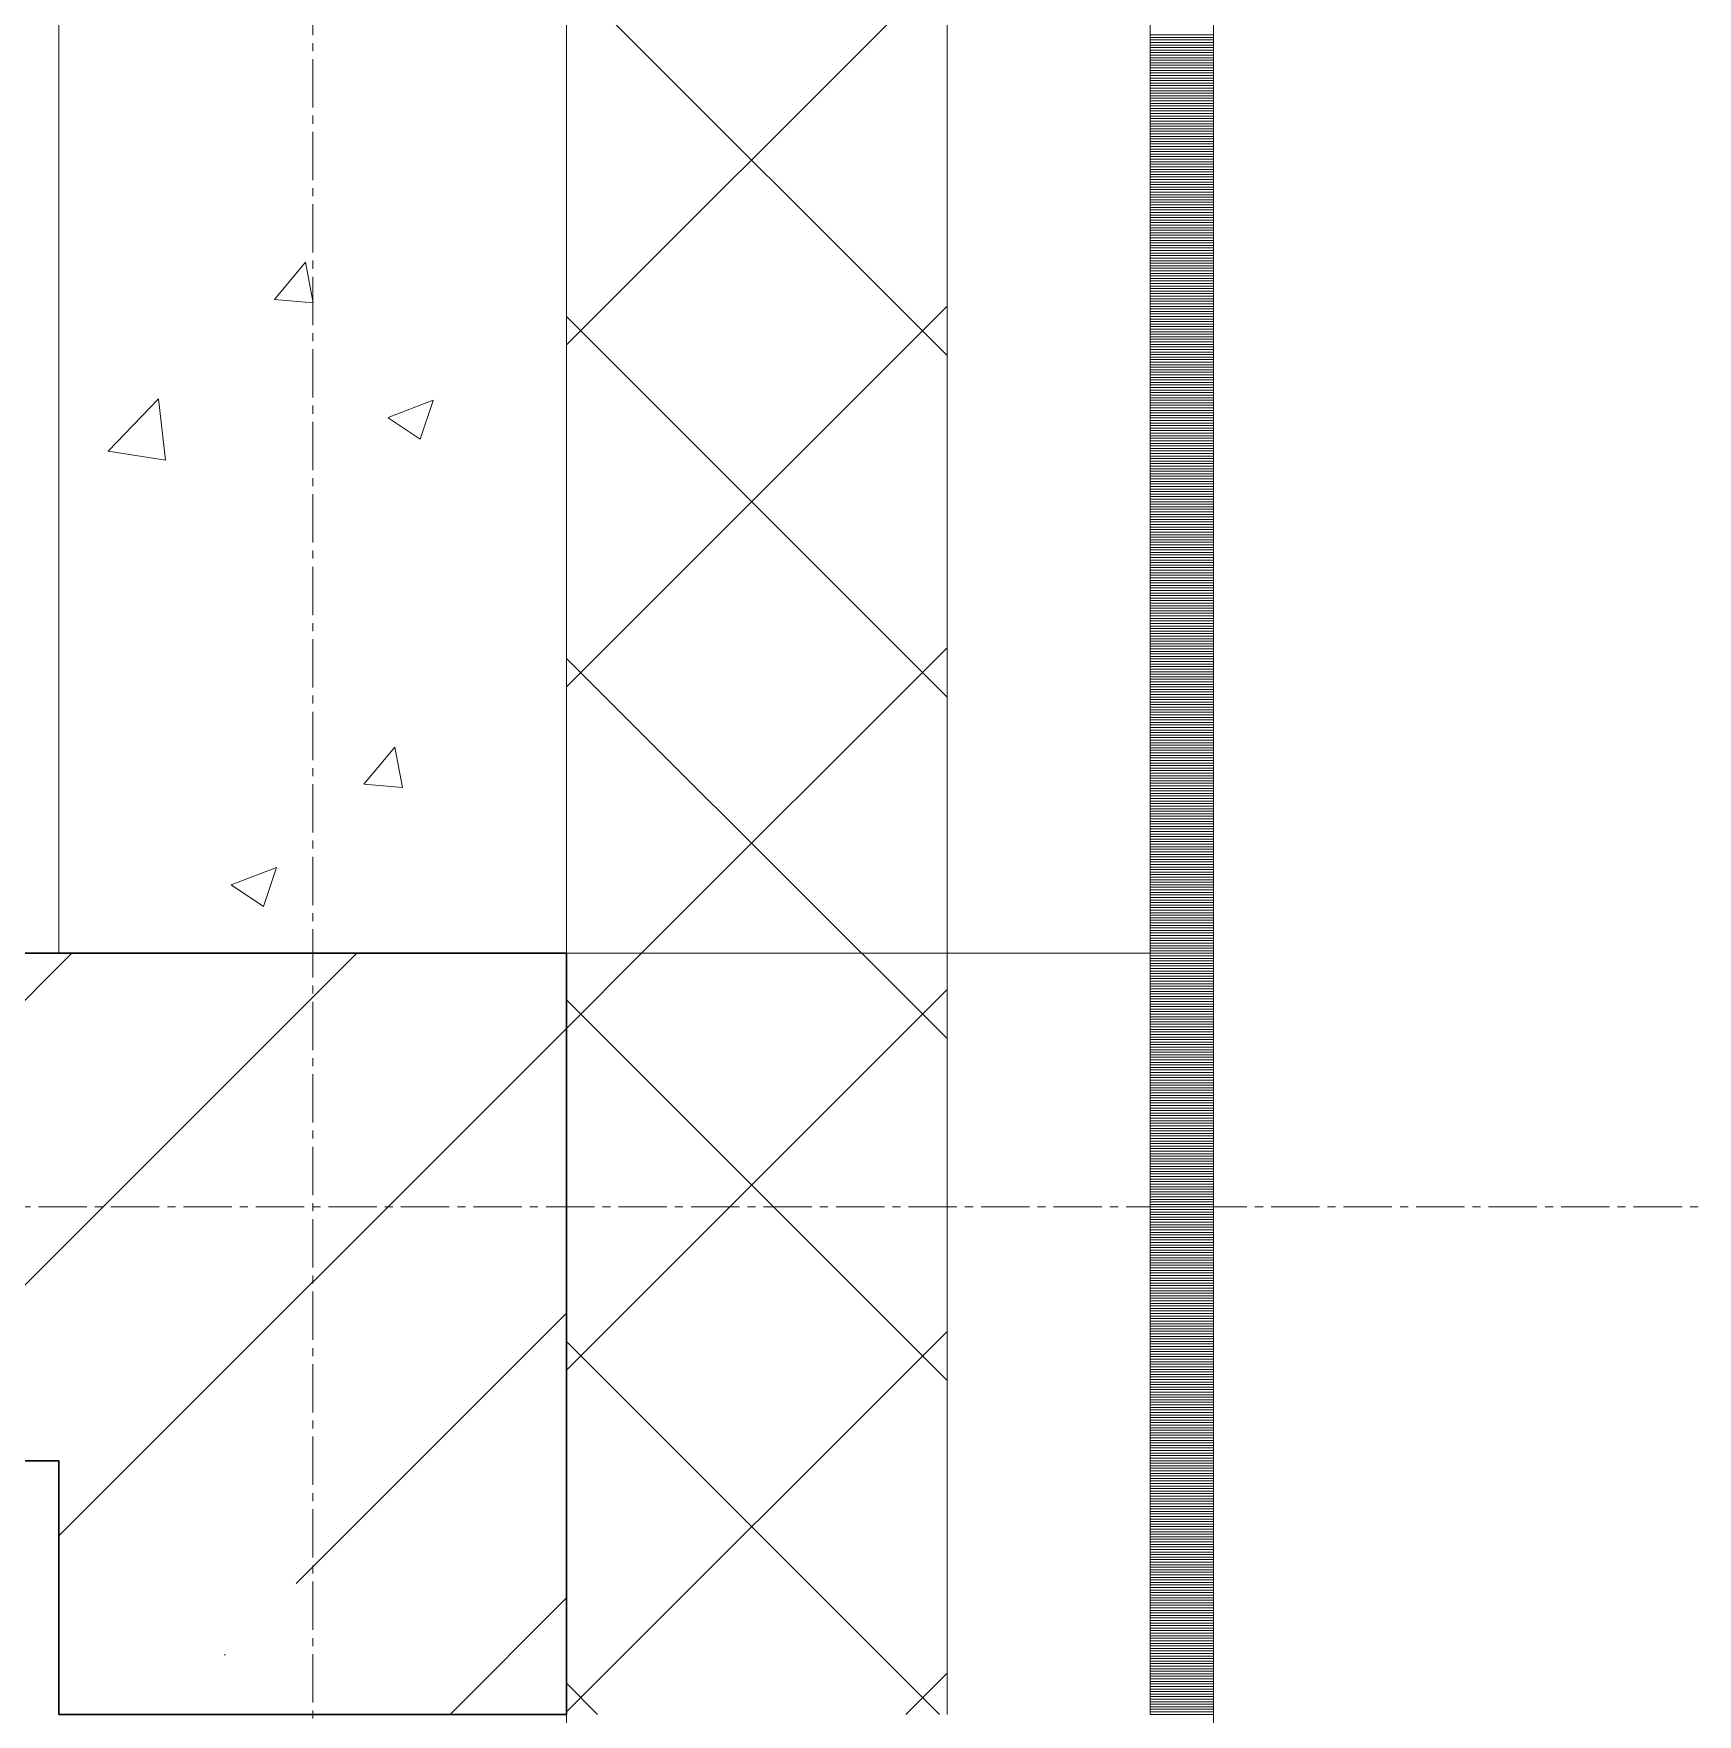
# Model space of a CAD drawing. Header units: millimetres. Extents: x -231292 to 573618, y -153144 to 564035.
# Drawn here: x 28873 to 29529, y -128945 to -128283 of the extents above; entities that cross this region are included whole.
import ezdxf

# ---------------------------------------------------------------- set-up
doc = ezdxf.new("R2010")
doc.units = ezdxf.units.MM
doc.linetypes.add('CENTER2', pattern=[28.575, 19.05, -3.175, 3.175, -3.175])
doc.layers.get('0').update_dxf_attribs({"color": 250})
for name, color, linetype, lineweight in [('A-Wall-Open', 250, 'Continuous', 5), ('АР_Стены ЖБ', 250, 'Continuous', 35), ('АР_Стены ПЕНОблок', 250, 'Continuous', 20), ('АР_Тонкая', 250, 'Continuous', 5), ('АР_Утеплитель', 250, 'Continuous', 0), ('АР_Штриховка', 250, 'Continuous', 0), ('РД_Оси_100', 250, 'Continuous', 0)]:
    doc.layers.add(name, color=color, linetype=linetype, lineweight=lineweight)
doc.layers.add('РД_Витраж_проем', color=250, linetype='Continuous', lineweight=0, plot=False)

# ---------------------------------------------------------------- blocks, each defined once
blk = doc.blocks.new('оси_рен')
at = {"layer": 'РД_Оси_100', "color": 251, "linetype": 'CENTER2', "true_color": 0x636466}
for p, q in [((1215752.916, 135558.25), (1215752.916, 223268.25)), ((1225207.916, 156013.25), (1189697.958, 156013.25))]:
    blk.add_line(p, q, dxfattribs=at)

msp = doc.modelspace()

# ---------------------------------------------------------------- hatches: boundary and pattern name
at = {"layer": 'АР_Штриховка', "linetype": 'Continuous', "lineweight": 5, "true_color": 0x000000}
h = msp.add_hatch(dxfattribs=at)
h.set_pattern_fill('ANSI35', color=18, scale=25, angle=-360, style=0)
h.set_pattern_definition([(45, (8883.46, -162345.28), (-112.2532, 112.2532), []), (45, (8995.71, -162345.28), (-112.2532, 112.2532), [198.4375, -39.6875, 0, -39.6875])])
h.paths.add_polyline_path([(20183.458, -128645.283), (20383.458, -128845.283), (28883.458, -128845.283), (29083.458, -128645.283)], flags=0)
h = msp.add_hatch(dxfattribs=at)
h.set_pattern_fill('ANSI35', color=18, scale=25, angle=-360, style=0)
h.set_pattern_definition([(45, (8883.46, -162345.28), (-112.2532, 112.2532), []), (45, (8995.71, -162345.28), (-112.2532, 112.2532), [198.4375, -39.6875, 0, -39.6875])])
h.paths.add_polyline_path([(29083.458, -128645.283), (28883.458, -128845.283), (28883.458, -128945.283), (29083.458, -128945.283)], flags=0)
at = {"layer": 'АР_Штриховка', "linetype": 'Continuous', "lineweight": 0, "true_color": 0x000000}
h = msp.add_hatch(dxfattribs=at)
h.set_pattern_fill('ANSI37', color=18, scale=30, angle=-360, style=0)
h.set_pattern_definition([(45, (8883.46, -162345.28), (-67.35192, 67.35192), []), (135, (8883.46, -162345.28), (-67.35192, -67.35192), [])])
h.paths.add_polyline_path([(29233.458, -128645.283), (29083.458, -128645.283), (29083.458, -128945.283), (29233.458, -128945.283)], flags=0)
h.paths.add_polyline_path([(29233.458, -132745.283), (29083.458, -132745.283), (29083.458, -135845.283), (29233.458, -135695.283)], flags=0)
h = msp.add_hatch(dxfattribs=at)
h.set_pattern_fill('_U', color=18, angle=-360, style=0, pattern_type=0)
h.set_pattern_definition([(7e-12, (8883.458, -162345.2828), (4e-17, 1), [])])
h.paths.add_polyline_path([(29338.458, -128645.283), (29313.458, -128645.283), (29313.458, -128945.283), (29338.458, -128945.283)], flags=0)
h.paths.add_polyline_path([(29338.458, -132745.283), (29313.458, -132745.283), (29313.458, -135615.283), (29338.458, -135590.283)], flags=0)
h = msp.add_hatch(dxfattribs=at)
h.set_pattern_fill('AR-CONC', color=18, angle=-315, style=0)
h.set_pattern_definition([(95, (8883.46, -162345.28), (140.09465, 117.5534), [19.05, -209.55]), (40, (8883.46, -162345.28), (-160.01845, 110.1767), [15.24, -167.6406]), (145.45144, (8895.13, -162335.49), (-19.9238, 227.7301), [16.19, -178.09024]), (91.1842, (8847.54, -162309.36), (221.4102, 161.9534), [28.575, -314.325]), (141.63556, (8866, -162295.87), (-7.0866, 342.8268), [24.285, -267.1356]), (36.18415, (8847.54, -162309.36), (-7.0866, 342.8268), [22.86, -251.4597]), (66, (8874.48, -162300.38), (179.52, 34.89515), [19.05, -209.55]), (11, (8874.48, -162300.38), (-86.5399, 173.9412), [15.24, -167.64]), (116.45145, (8889.44, -162297.47), (92.98005, 208.83634), [16.19, -178.0899]), (82.5, (8883.46, -162345.28), (-57.60547, 61.97341), [0, -165.608, 0, -170.18, 0, -168.275]), (52.5, (8883.46, -162345.28), (-23.58973, 118.087), [0, -97.028, 0, -161.798, 0, -64.135]), (12.5, (8843.406, -162385.335), (99.92786, 91.8262), [0, -63.5, 0, -198.12, 0, -262.89]), (2.5, (8825.45, -162403.3), (86.7639, 122.7224), [0, -82.55, 0, -131.572, 0, -186.69])])
h.paths.add_polyline_path([(29083.461, -128945.283), (28883.461, -128945.283), (28883.461, -128945.284), (29083.461, -128945.284)], flags=0)
h.paths.add_polyline_path([(29083.462, -130045.284), (28883.462, -130045.284), (28883.462, -130545.284), (29083.462, -130545.284)], flags=0)

# ---------------------------------------------------------------- linework, layer by layer
at = {"layer": 'A-Wall-Open', "color": 18, "linetype": 'Continuous', "lineweight": 0, "true_color": 0x000000}
for p, q in [((29083.458, -128945.283), (29083.458, -130045.283)), ((29338.458, -128945.283), (29338.458, -130045.283))]:
    msp.add_line(p, q, dxfattribs=at)
at = {"layer": 'АР_Стены ЖБ', "color": 18, "linetype": 'Continuous', "lineweight": 30, "true_color": 0x000000}
for p, q in [((29083.458, -128645.283), (20183.458, -128645.283)), ((29083.458, -128945.283), (29083.458, -128645.283)), ((20383.458, -128845.283), (28883.458, -128845.283)), ((28883.458, -128845.283), (28883.458, -128945.283)), ((28883.458, -128945.283), (29083.458, -128945.283))]:
    msp.add_line(p, q, dxfattribs=at)
at = {"layer": 'АР_Стены ПЕНОблок', "color": 18, "linetype": 'Continuous', "lineweight": 20, "true_color": 0x000000}
for p, q in [((28883.458, -127645.283), (28883.458, -128645.283)), ((29083.458, -128645.283), (29083.458, -127645.283)), ((28883.458, -128645.283), (29083.458, -128645.283)), ((29083.461, -128945.283), (28883.461, -128945.283))]:
    msp.add_line(p, q, dxfattribs=at)
at = {"layer": 'АР_Тонкая', "color": 18, "linetype": 'Continuous', "lineweight": 5, "true_color": 0x000000}
for p, q in [((29233.458, -127645.283), (29233.458, -128645.283)), ((29313.458, -128645.283), (29313.458, -127645.283)), ((29313.458, -127645.283), (29313.458, -128645.283)), ((29338.458, -128645.283), (29338.458, -127645.283)), ((29233.458, -128645.283), (29313.458, -128645.283)), ((29313.458, -128645.283), (29233.458, -128645.283)), ((29233.458, -128645.283), (29233.458, -128945.283)), ((29313.458, -128645.283), (29338.458, -128645.283)), ((29313.458, -128945.283), (29313.458, -128645.283)), ((29338.458, -128645.283), (29313.458, -128645.283)), ((29313.458, -128645.283), (29313.458, -128945.283)), ((29338.458, -128945.283), (29338.458, -128645.283))]:
    msp.add_line(p, q, dxfattribs=at)
at = {"layer": 'АР_Утеплитель', "color": 18, "linetype": 'Continuous', "lineweight": 0, "true_color": 0x000000}
for p, q in [((29083.458, -127645.283), (29083.458, -128645.283)), ((29233.458, -128645.283), (29233.458, -127645.283)), ((29083.458, -128645.283), (29233.458, -128645.283)), ((29233.458, -128645.283), (29083.458, -128645.283)), ((29083.458, -128645.283), (29083.458, -128945.283)), ((29233.458, -128945.283), (29233.458, -128645.283))]:
    msp.add_line(p, q, dxfattribs=at)
at = {"layer": 'АР_Штриховка', "color": 18, "linetype": 'Continuous', "lineweight": 0, "true_color": 0x000000}
for p, q in [((29083.458, -128405.491), (29233.458, -128255.491)), ((29233.458, -128409.635), (29083.458, -128259.635)), ((29313.458, -128283.283), (29338.458, -128283.283)), ((29313.458, -128284.283), (29338.458, -128284.283)), ((29313.458, -128285.283), (29338.458, -128285.283)), ((29313.458, -128286.283), (29338.458, -128286.283)), ((29313.458, -128287.283), (29338.458, -128287.283)), ((29313.458, -128288.283), (29338.458, -128288.283)), ((29313.458, -128289.283), (29338.458, -128289.283)), ((29313.458, -128290.283), (29338.458, -128290.283)), ((29313.458, -128291.283), (29338.458, -128291.283)), ((29313.458, -128292.283), (29338.458, -128292.283)), ((29313.458, -128293.283), (29338.458, -128293.283)), ((29313.458, -128294.283), (29338.458, -128294.283)), ((29313.458, -128295.283), (29338.458, -128295.283)), ((29313.458, -128296.283), (29338.458, -128296.283)), ((29313.458, -128297.283), (29338.458, -128297.283)), ((29313.458, -128298.283), (29338.458, -128298.283)), ((29313.458, -128299.283), (29338.458, -128299.283)), ((29313.458, -128300.283), (29338.458, -128300.283)), ((29313.458, -128301.283), (29338.458, -128301.283)), ((29313.458, -128302.283), (29338.458, -128302.283)), ((29313.458, -128303.283), (29338.458, -128303.283)), ((29313.458, -128304.283), (29338.458, -128304.283)), ((29313.458, -128305.283), (29338.458, -128305.283)), ((29313.458, -128306.283), (29338.458, -128306.283)), ((29313.458, -128307.283), (29338.458, -128307.283)), ((29313.458, -128308.283), (29338.458, -128308.283)), ((29313.458, -128309.283), (29338.458, -128309.283)), ((29313.458, -128310.283), (29338.458, -128310.283)), ((29313.458, -128311.283), (29338.458, -128311.283)), ((29313.458, -128312.283), (29338.458, -128312.283)), ((29313.458, -128313.283), (29338.458, -128313.283)), ((29313.458, -128314.283), (29338.458, -128314.283)), ((29313.458, -128315.283), (29338.458, -128315.283)), ((29313.458, -128316.283), (29338.458, -128316.283)), ((29313.458, -128317.283), (29338.458, -128317.283)), ((29313.458, -128318.283), (29338.458, -128318.283)), ((29313.458, -128319.283), (29338.458, -128319.283)), ((29313.458, -128320.283), (29338.458, -128320.283)), ((29313.458, -128321.283), (29338.458, -128321.283)), ((29313.458, -128322.283), (29338.458, -128322.283)), ((29313.458, -128323.283), (29338.458, -128323.283)), ((29313.458, -128324.283), (29338.458, -128324.283)), ((29313.458, -128325.283), (29338.458, -128325.283)), ((29313.458, -128326.283), (29338.458, -128326.283)), ((29313.458, -128327.283), (29338.458, -128327.283)), ((29313.458, -128328.283), (29338.458, -128328.283)), ((29313.458, -128329.283), (29338.458, -128329.283)), ((29313.458, -128330.283), (29338.458, -128330.283)), ((29313.458, -128331.283), (29338.458, -128331.283)), ((29313.458, -128332.283), (29338.458, -128332.283)), ((29313.458, -128333.283), (29338.458, -128333.283)), ((29313.458, -128334.283), (29338.458, -128334.283)), ((29313.458, -128335.283), (29338.458, -128335.283)), ((29313.458, -128336.283), (29338.458, -128336.283)), ((29313.458, -128337.283), (29338.458, -128337.283)), ((29313.458, -128338.283), (29338.458, -128338.283)), ((29313.458, -128339.283), (29338.458, -128339.283)), ((29313.458, -128340.283), (29338.458, -128340.283)), ((29313.458, -128341.283), (29338.458, -128341.283)), ((29313.458, -128342.283), (29338.458, -128342.283)), ((29313.458, -128343.283), (29338.458, -128343.283)), ((29313.458, -128344.283), (29338.458, -128344.283)), ((29313.458, -128345.283), (29338.458, -128345.283)), ((29313.458, -128346.283), (29338.458, -128346.283)), ((29313.458, -128347.283), (29338.458, -128347.283)), ((29313.458, -128348.283), (29338.458, -128348.283)), ((29313.458, -128349.283), (29338.458, -128349.283)), ((29313.458, -128350.283), (29338.458, -128350.283)), ((29313.458, -128351.283), (29338.458, -128351.283)), ((29313.458, -128352.283), (29338.458, -128352.283)), ((29313.458, -128353.283), (29338.458, -128353.283)), ((29313.458, -128354.283), (29338.458, -128354.283)), ((29313.458, -128355.283), (29338.458, -128355.283)), ((29313.458, -128356.283), (29338.458, -128356.283)), ((29313.458, -128357.283), (29338.458, -128357.283)), ((29313.458, -128358.283), (29338.458, -128358.283)), ((29313.458, -128359.283), (29338.458, -128359.283)), ((29313.458, -128360.283), (29338.458, -128360.283)), ((29313.458, -128361.283), (29338.458, -128361.283)), ((29313.458, -128362.283), (29338.458, -128362.283)), ((29313.458, -128363.283), (29338.458, -128363.283)), ((29313.458, -128364.283), (29338.458, -128364.283)), ((29313.458, -128365.283), (29338.458, -128365.283)), ((29313.458, -128366.283), (29338.458, -128366.283)), ((29313.458, -128367.283), (29338.458, -128367.283)), ((29313.458, -128368.283), (29338.458, -128368.283)), ((29313.458, -128369.283), (29338.458, -128369.283)), ((29313.458, -128370.283), (29338.458, -128370.283)), ((29313.458, -128371.283), (29338.458, -128371.283)), ((29313.458, -128372.283), (29338.458, -128372.283)), ((28968.354, -128387.528), (28980.599, -128372.935)), ((28983.56, -128388.853), (28980.623, -128372.931)), ((29313.458, -128373.283), (29338.458, -128373.283)), ((29313.458, -128374.283), (29338.458, -128374.283)), ((29313.458, -128375.283), (29338.458, -128375.283)), ((29313.458, -128376.283), (29338.458, -128376.283)), ((29313.458, -128377.283), (29338.458, -128377.283)), ((29313.458, -128378.283), (29338.458, -128378.283)), ((29313.458, -128379.283), (29338.458, -128379.283)), ((29313.458, -128380.283), (29338.458, -128380.283)), ((29313.458, -128381.283), (29338.458, -128381.283)), ((29313.458, -128382.283), (29338.458, -128382.283)), ((29313.458, -128383.283), (29338.458, -128383.283)), ((29313.458, -128384.283), (29338.458, -128384.283)), ((29313.458, -128385.283), (29338.458, -128385.283)), ((28968.354, -128387.529), (28983.536, -128388.857)), ((29083.458, -128540.195), (29233.458, -128390.195)), ((29313.458, -128386.283), (29338.458, -128386.283)), ((29313.458, -128387.283), (29338.458, -128387.283)), ((29313.458, -128388.283), (29338.458, -128388.283)), ((29313.458, -128389.283), (29338.458, -128389.283)), ((29313.458, -128390.283), (29338.458, -128390.283)), ((29313.458, -128391.283), (29338.458, -128391.283)), ((29313.458, -128392.283), (29338.458, -128392.283)), ((29233.458, -128544.338), (29083.458, -128394.338)), ((29313.458, -128393.283), (29338.458, -128393.283)), ((29313.458, -128394.283), (29338.458, -128394.283)), ((29313.458, -128395.283), (29338.458, -128395.283)), ((29313.458, -128396.283), (29338.458, -128396.283)), ((29313.458, -128397.283), (29338.458, -128397.283)), ((29313.458, -128398.283), (29338.458, -128398.283)), ((29313.458, -128399.283), (29338.458, -128399.283)), ((29313.458, -128400.283), (29338.458, -128400.283)), ((29313.458, -128401.283), (29338.458, -128401.283)), ((29313.458, -128402.283), (29338.458, -128402.283)), ((29313.458, -128403.283), (29338.458, -128403.283)), ((29313.458, -128404.283), (29338.458, -128404.283)), ((29313.458, -128405.283), (29338.458, -128405.283)), ((29313.458, -128406.283), (29338.458, -128406.283)), ((29313.458, -128407.283), (29338.458, -128407.283)), ((29313.458, -128408.283), (29338.458, -128408.283)), ((29313.458, -128409.283), (29338.458, -128409.283)), ((29313.458, -128410.283), (29338.458, -128410.283)), ((29313.458, -128411.283), (29338.458, -128411.283)), ((29313.458, -128412.283), (29338.458, -128412.283)), ((29313.458, -128413.283), (29338.458, -128413.283)), ((29313.458, -128414.283), (29338.458, -128414.283)), ((29313.458, -128415.283), (29338.458, -128415.283)), ((29313.458, -128416.283), (29338.458, -128416.283)), ((29313.458, -128417.283), (29338.458, -128417.283)), ((29313.458, -128418.283), (29338.458, -128418.283)), ((29313.458, -128419.283), (29338.458, -128419.283)), ((29313.458, -128420.283), (29338.458, -128420.283)), ((29313.458, -128421.283), (29338.458, -128421.283)), ((29313.458, -128422.283), (29338.458, -128422.283)), ((29313.458, -128423.283), (29338.458, -128423.283)), ((29313.458, -128424.283), (29338.458, -128424.283)), ((29313.458, -128425.283), (29338.458, -128425.283)), ((28902.834, -128447.394), (28922.617, -128426.775)), ((28925.432, -128450.896), (28922.625, -128426.774)), ((29013.174, -128434.144), (29030.959, -128427.317)), ((29025.797, -128442.697), (29030.947, -128427.348)), ((29313.458, -128426.283), (29338.458, -128426.283)), ((29313.458, -128427.283), (29338.458, -128427.283)), ((29313.458, -128428.283), (29338.458, -128428.283)), ((29313.458, -128429.283), (29338.458, -128429.283)), ((29313.458, -128430.283), (29338.458, -128430.283)), ((29313.458, -128431.283), (29338.458, -128431.283)), ((29013.16, -128434.174), (29025.795, -128442.696)), ((29313.458, -128432.283), (29338.458, -128432.283)), ((29313.458, -128433.283), (29338.458, -128433.283)), ((29313.458, -128434.283), (29338.458, -128434.283)), ((29313.458, -128435.283), (29338.458, -128435.283)), ((29313.458, -128436.283), (29338.458, -128436.283)), ((29313.458, -128437.283), (29338.458, -128437.283)), ((29313.458, -128438.283), (29338.458, -128438.283)), ((29313.458, -128439.283), (29338.458, -128439.283)), ((29313.458, -128440.283), (29338.458, -128440.283)), ((29313.458, -128441.283), (29338.458, -128441.283)), ((29313.458, -128442.283), (29338.458, -128442.283)), ((29313.458, -128443.283), (29338.458, -128443.283)), ((29313.458, -128444.283), (29338.458, -128444.283)), ((29313.458, -128445.283), (29338.458, -128445.283)), ((28902.84, -128447.406), (28925.43, -128450.91)), ((29313.458, -128446.283), (29338.458, -128446.283)), ((29313.458, -128447.283), (29338.458, -128447.283)), ((29313.458, -128448.283), (29338.458, -128448.283)), ((29313.458, -128449.283), (29338.458, -128449.283)), ((29313.458, -128450.283), (29338.458, -128450.283)), ((29313.458, -128451.283), (29338.458, -128451.283)), ((29313.458, -128452.283), (29338.458, -128452.283)), ((29313.458, -128453.283), (29338.458, -128453.283)), ((29313.458, -128454.283), (29338.458, -128454.283)), ((29313.458, -128455.283), (29338.458, -128455.283)), ((29313.458, -128456.283), (29338.458, -128456.283)), ((29313.458, -128457.283), (29338.458, -128457.283)), ((29313.458, -128458.283), (29338.458, -128458.283)), ((29313.458, -128459.283), (29338.458, -128459.283)), ((29313.458, -128460.283), (29338.458, -128460.283)), ((29313.458, -128461.283), (29338.458, -128461.283)), ((29313.458, -128462.283), (29338.458, -128462.283)), ((29313.458, -128463.283), (29338.458, -128463.283)), ((29313.458, -128464.283), (29338.458, -128464.283)), ((29313.458, -128465.283), (29338.458, -128465.283)), ((29313.458, -128466.283), (29338.458, -128466.283)), ((29313.458, -128467.283), (29338.458, -128467.283)), ((29313.458, -128468.283), (29338.458, -128468.283)), ((29313.458, -128469.283), (29338.458, -128469.283)), ((29313.458, -128470.283), (29338.458, -128470.283)), ((29313.458, -128471.283), (29338.458, -128471.283)), ((29313.458, -128472.283), (29338.458, -128472.283)), ((29313.458, -128473.283), (29338.458, -128473.283)), ((29313.458, -128474.283), (29338.458, -128474.283)), ((29313.458, -128475.283), (29338.458, -128475.283)), ((29313.458, -128476.283), (29338.458, -128476.283)), ((29313.458, -128477.283), (29338.458, -128477.283)), ((29313.458, -128478.283), (29338.458, -128478.283)), ((29313.458, -128479.283), (29338.458, -128479.283)), ((29313.458, -128480.283), (29338.458, -128480.283)), ((29313.458, -128481.283), (29338.458, -128481.283)), ((29313.458, -128482.283), (29338.458, -128482.283)), ((29313.458, -128483.283), (29338.458, -128483.283)), ((29313.458, -128484.283), (29338.458, -128484.283)), ((29313.458, -128485.283), (29338.458, -128485.283)), ((29313.458, -128486.283), (29338.458, -128486.283)), ((29313.458, -128487.283), (29338.458, -128487.283)), ((29313.458, -128488.283), (29338.458, -128488.283)), ((29313.458, -128489.283), (29338.458, -128489.283)), ((29313.458, -128490.283), (29338.458, -128490.283)), ((29313.458, -128491.283), (29338.458, -128491.283)), ((29313.458, -128492.283), (29338.458, -128492.283)), ((29313.458, -128493.283), (29338.458, -128493.283)), ((29313.458, -128494.283), (29338.458, -128494.283)), ((29313.458, -128495.283), (29338.458, -128495.283)), ((29313.458, -128496.283), (29338.458, -128496.283)), ((29313.458, -128497.283), (29338.458, -128497.283)), ((29313.458, -128498.283), (29338.458, -128498.283)), ((29313.458, -128499.283), (29338.458, -128499.283)), ((29313.458, -128500.283), (29338.458, -128500.283)), ((29313.458, -128501.283), (29338.458, -128501.283)), ((29313.458, -128502.283), (29338.458, -128502.283)), ((29313.458, -128503.283), (29338.458, -128503.283)), ((29313.458, -128504.283), (29338.458, -128504.283)), ((29313.458, -128505.283), (29338.458, -128505.283)), ((29313.458, -128506.283), (29338.458, -128506.283)), ((29313.458, -128507.283), (29338.458, -128507.283)), ((29313.458, -128508.283), (29338.458, -128508.283)), ((29313.458, -128509.283), (29338.458, -128509.283)), ((29313.458, -128510.283), (29338.458, -128510.283)), ((29313.458, -128511.283), (29338.458, -128511.283)), ((29313.458, -128512.283), (29338.458, -128512.283)), ((29313.458, -128513.283), (29338.458, -128513.283)), ((29313.458, -128514.283), (29338.458, -128514.283)), ((29313.458, -128515.283), (29338.458, -128515.283)), ((29313.458, -128516.283), (29338.458, -128516.283)), ((29313.458, -128517.283), (29338.458, -128517.283)), ((29313.458, -128518.283), (29338.458, -128518.283)), ((29113.074, -128645.283), (29233.458, -128524.899)), ((29313.458, -128519.283), (29338.458, -128519.283)), ((29313.458, -128520.283), (29338.458, -128520.283)), ((29313.458, -128521.283), (29338.458, -128521.283)), ((29313.458, -128522.283), (29338.458, -128522.283)), ((29313.458, -128523.283), (29338.458, -128523.283)), ((29313.458, -128524.283), (29338.458, -128524.283)), ((29199.699, -128645.283), (29083.458, -128529.042)), ((29313.458, -128525.283), (29338.458, -128525.283)), ((29313.458, -128526.283), (29338.458, -128526.283)), ((29313.458, -128527.283), (29338.458, -128527.283)), ((29313.458, -128528.283), (29338.458, -128528.283)), ((29313.458, -128529.283), (29338.458, -128529.283)), ((29313.458, -128530.283), (29338.458, -128530.283)), ((29313.458, -128531.283), (29338.458, -128531.283)), ((29313.458, -128532.283), (29338.458, -128532.283)), ((29313.458, -128533.283), (29338.458, -128533.283)), ((29313.458, -128534.283), (29338.458, -128534.283)), ((29313.458, -128535.283), (29338.458, -128535.283)), ((29313.458, -128536.283), (29338.458, -128536.283)), ((29313.458, -128537.283), (29338.458, -128537.283)), ((29313.458, -128538.283), (29338.458, -128538.283)), ((29313.458, -128539.283), (29338.458, -128539.283)), ((29313.458, -128540.283), (29338.458, -128540.283)), ((29313.458, -128541.283), (29338.458, -128541.283)), ((29313.458, -128542.283), (29338.458, -128542.283)), ((29313.458, -128543.283), (29338.458, -128543.283)), ((29313.458, -128544.283), (29338.458, -128544.283)), ((29313.458, -128545.283), (29338.458, -128545.283)), ((29313.458, -128546.283), (29338.458, -128546.283)), ((29313.458, -128547.283), (29338.458, -128547.283)), ((29313.458, -128548.283), (29338.458, -128548.283)), ((29313.458, -128549.283), (29338.458, -128549.283)), ((29313.458, -128550.283), (29338.458, -128550.283)), ((29313.458, -128551.283), (29338.458, -128551.283)), ((29313.458, -128552.283), (29338.458, -128552.283)), ((29313.458, -128553.283), (29338.458, -128553.283)), ((29313.458, -128554.283), (29338.458, -128554.283)), ((29313.458, -128555.283), (29338.458, -128555.283)), ((29313.458, -128556.283), (29338.458, -128556.283)), ((29313.458, -128557.283), (29338.458, -128557.283)), ((29003.598, -128578.585), (29015.843, -128563.992)), ((29018.803, -128579.91), (29015.866, -128563.988)), ((29313.458, -128558.283), (29338.458, -128558.283)), ((29313.458, -128559.283), (29338.458, -128559.283)), ((29313.458, -128560.283), (29338.458, -128560.283)), ((29313.458, -128561.283), (29338.458, -128561.283)), ((29313.458, -128562.283), (29338.458, -128562.283)), ((29313.458, -128563.283), (29338.458, -128563.283)), ((29313.458, -128564.283), (29338.458, -128564.283)), ((29313.458, -128565.283), (29338.458, -128565.283)), ((29313.458, -128566.283), (29338.458, -128566.283)), ((29313.458, -128567.283), (29338.458, -128567.283)), ((29313.458, -128568.283), (29338.458, -128568.283)), ((29313.458, -128569.283), (29338.458, -128569.283)), ((29313.458, -128570.283), (29338.458, -128570.283)), ((29313.458, -128571.283), (29338.458, -128571.283)), ((29313.458, -128572.283), (29338.458, -128572.283)), ((29313.458, -128573.283), (29338.458, -128573.283)), ((29313.458, -128574.283), (29338.458, -128574.283)), ((29313.458, -128575.283), (29338.458, -128575.283)), ((29313.458, -128576.283), (29338.458, -128576.283)), ((29313.458, -128577.283), (29338.458, -128577.283)), ((29003.598, -128578.586), (29018.78, -128579.914)), ((29313.458, -128578.283), (29338.458, -128578.283)), ((29313.458, -128579.283), (29338.458, -128579.283)), ((29313.458, -128580.283), (29338.458, -128580.283)), ((29313.458, -128581.283), (29338.458, -128581.283)), ((29313.458, -128582.283), (29338.458, -128582.283)), ((29313.458, -128583.283), (29338.458, -128583.283)), ((29313.458, -128584.283), (29338.458, -128584.283)), ((29313.458, -128585.283), (29338.458, -128585.283)), ((29313.458, -128586.283), (29338.458, -128586.283)), ((29313.458, -128587.283), (29338.458, -128587.283)), ((29313.458, -128588.283), (29338.458, -128588.283)), ((29313.458, -128589.283), (29338.458, -128589.283)), ((29313.458, -128590.283), (29338.458, -128590.283)), ((29313.458, -128591.283), (29338.458, -128591.283)), ((29313.458, -128592.283), (29338.458, -128592.283)), ((29313.458, -128593.283), (29338.458, -128593.283)), ((29313.458, -128594.283), (29338.458, -128594.283)), ((29313.458, -128595.283), (29338.458, -128595.283)), ((29313.458, -128596.283), (29338.458, -128596.283)), ((29313.458, -128597.283), (29338.458, -128597.283)), ((29313.458, -128598.283), (29338.458, -128598.283)), ((29313.458, -128599.283), (29338.458, -128599.283)), ((29313.458, -128600.283), (29338.458, -128600.283)), ((29313.458, -128601.283), (29338.458, -128601.283)), ((29313.458, -128602.283), (29338.458, -128602.283)), ((29313.458, -128603.283), (29338.458, -128603.283)), ((29313.458, -128604.283), (29338.458, -128604.283)), ((29313.458, -128605.283), (29338.458, -128605.283)), ((29313.458, -128606.283), (29338.458, -128606.283)), ((29313.458, -128607.283), (29338.458, -128607.283)), ((29313.458, -128608.283), (29338.458, -128608.283)), ((29313.458, -128609.283), (29338.458, -128609.283)), ((29313.458, -128610.283), (29338.458, -128610.283)), ((28951.372, -128618.332), (28969.157, -128611.505)), ((28963.995, -128626.885), (28969.145, -128611.536)), ((29313.458, -128611.283), (29338.458, -128611.283)), ((29313.458, -128612.283), (29338.458, -128612.283)), ((29313.458, -128613.283), (29338.458, -128613.283)), ((29313.458, -128614.283), (29338.458, -128614.283)), ((29313.458, -128615.283), (29338.458, -128615.283)), ((29313.458, -128616.283), (29338.458, -128616.283)), ((29313.458, -128617.283), (29338.458, -128617.283)), ((28951.358, -128618.362), (28963.993, -128626.884)), ((29313.458, -128618.283), (29338.458, -128618.283)), ((29313.458, -128619.283), (29338.458, -128619.283)), ((29313.458, -128620.283), (29338.458, -128620.283)), ((29313.458, -128621.283), (29338.458, -128621.283)), ((29313.458, -128622.283), (29338.458, -128622.283)), ((29313.458, -128623.283), (29338.458, -128623.283)), ((29313.458, -128624.283), (29338.458, -128624.283)), ((29313.458, -128625.283), (29338.458, -128625.283)), ((29313.458, -128626.283), (29338.458, -128626.283)), ((29313.458, -128627.283), (29338.458, -128627.283)), ((29313.458, -128628.283), (29338.458, -128628.283)), ((29313.458, -128629.283), (29338.458, -128629.283)), ((29313.458, -128630.283), (29338.458, -128630.283)), ((29313.458, -128631.283), (29338.458, -128631.283)), ((29313.458, -128632.283), (29338.458, -128632.283)), ((29313.458, -128633.283), (29338.458, -128633.283)), ((29313.458, -128634.283), (29338.458, -128634.283)), ((29313.458, -128635.283), (29338.458, -128635.283)), ((29313.458, -128636.283), (29338.458, -128636.283)), ((29313.458, -128637.283), (29338.458, -128637.283)), ((29313.458, -128638.283), (29338.458, -128638.283)), ((29313.458, -128639.283), (29338.458, -128639.283)), ((29313.458, -128640.283), (29338.458, -128640.283)), ((29313.458, -128641.283), (29338.458, -128641.283)), ((29313.458, -128642.283), (29338.458, -128642.283)), ((29313.458, -128643.283), (29338.458, -128643.283)), ((29313.458, -128644.283), (29338.458, -128644.283))]:
    msp.add_line(p, q, dxfattribs=at)
at = {"layer": 'РД_Витраж_проем', "color": 18, "linetype": 'Continuous', "lineweight": 0, "true_color": 0x000000}
for p, q in [((29083.458, -128945.283), (29083.458, -132745.283)), ((29338.458, -128945.283), (29338.458, -132745.283))]:
    msp.add_line(p, q, dxfattribs=at)

# ---------------------------------------------------------------- block references
at = {"rotation": 359.999868838025}
msp.add_blockref('оси_рен', (-1186769.82, -284755.728), dxfattribs=at)

doc.saveas('drawing.dxf')
